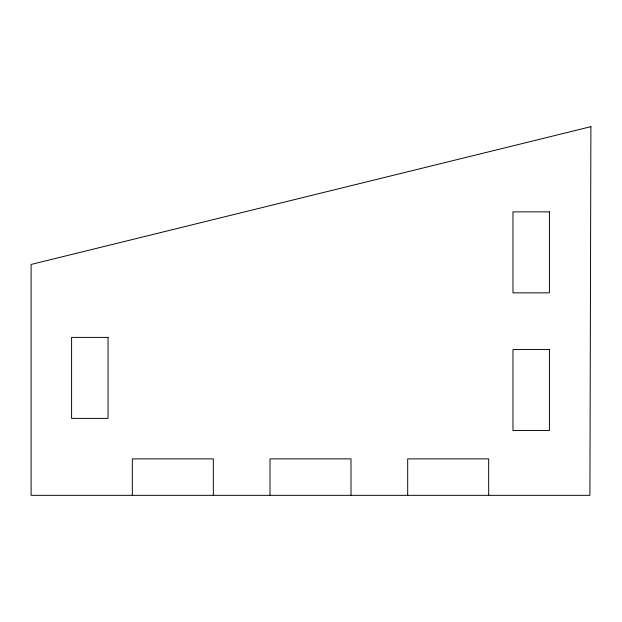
<?xml version="1.0" encoding="UTF-8"?>
<svg xmlns="http://www.w3.org/2000/svg" width="622" height="622" viewBox="0 0 622 622"><rect width="100%" height="100%" fill="white"/><g stroke="black" fill="none" stroke-linecap="round" stroke-linejoin="round"><path stroke-width="0.93" d="M488.674 495.33L488.674 458.881L407.69 458.881L407.69 495.33M351.002 495.33L351.002 458.881L270.01 458.881L270.01 495.33M213.323 495.33L213.323 458.881L132.33 458.881L132.33 495.33M590.9 126.67L589.913 495.33L31.1 495.33L31.1 264.451L590.9 126.67M549.42 211.869L512.971 211.869L512.971 292.861L549.42 292.861L549.42 211.869M108.041 337.404L71.592 337.404L71.592 418.388L108.041 418.388L108.041 337.404M549.42 349.548L512.971 349.548L512.971 430.533L549.42 430.533L549.42 349.548"/></g></svg>
